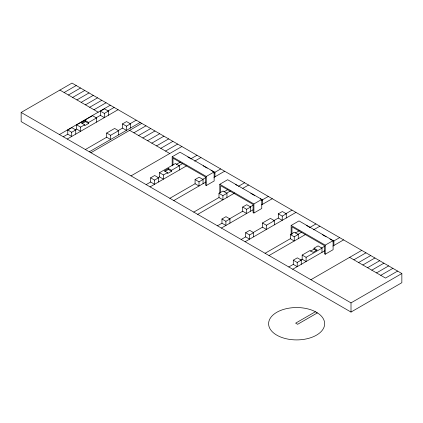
<?xml version="1.0" encoding="UTF-8"?>
<svg xmlns="http://www.w3.org/2000/svg" width="423" height="423" viewBox="0 0 423 423"><rect width="100%" height="100%" fill="white"/><g stroke="black" fill="none" stroke-linecap="round" stroke-linejoin="round"><path stroke-width="0.63" d="M21.15 112.444L71.995 83.088L401.85 273.528L401.85 282.701L351.005 312.058L21.15 121.618L21.15 112.444L351.005 302.884L401.85 273.528M64.127 92.526L76.23 85.536M68.41 94.995L80.513 88.005M72.645 97.443L84.748 90.453M76.923 99.913L89.031 92.923M81.158 102.361L93.266 95.371M85.441 104.83L97.544 97.84M89.676 107.278L101.784 100.288M93.959 109.747L106.062 102.757M59.453 134.562L110.297 105.205M63.286 136.772L67.78 134.181L67.78 129.988L71.815 127.656L75.749 129.93L75.749 134.123M96.481 117.959L88.661 122.474L88.661 123.405L84.626 125.737L84.626 124.801L80.592 127.133L80.592 131.326L76.658 129.052L76.658 124.859L92.542 115.691L96.481 117.959L96.481 122.152M95.915 117.938L100.415 115.342L100.415 111.143L104.449 108.817L108.383 111.085L108.383 115.283M88.661 122.474L85.536 120.666L81.502 122.998L84.626 124.801M82.004 123.638L85.536 121.602L88.661 123.405M75.045 129.988L76.658 129.052M107.865 111.038L114.131 107.421M67.78 129.988L71.714 132.256L75.749 129.93M100.415 111.143L104.349 113.417L108.383 111.085M67.225 139.045L118.065 109.689M85.383 149.531L106.691 137.221L106.691 133.028L114.638 128.444L118.572 130.718L118.572 134.911M118.012 130.691L122.506 128.095L122.506 123.902L126.54 121.57L130.474 123.844L130.474 128.037M129.961 123.791L136.227 120.174M106.691 133.028L110.63 135.302L118.572 130.718M122.506 123.902L126.44 126.17L130.474 123.844M89.316 151.799L140.161 122.443M90.903 152.719L141.747 123.363M133.88 132.796L145.988 125.811M138.612 135.529L150.72 128.539M142.847 137.977L154.955 130.987M147.579 140.706L159.688 133.721M151.82 143.154L163.923 136.164M156.552 145.887L168.655 138.897M160.788 148.336L172.896 141.345M165.52 151.064L177.628 144.074M131.019 175.878L181.864 146.522M172.177 165.858L172.177 156.774L180.05 152.232L214.144 171.918L214.144 181.002L206.276 185.544L205.472 185.078L205.472 176.925L172.986 158.17L172.986 165.07M146.152 184.613L150.641 182.022L150.641 177.829L154.675 175.497L158.614 177.771L158.614 181.964M179.341 165.8L171.526 170.316L171.526 171.246L167.492 173.573L167.492 172.642L163.452 174.974L163.452 179.167L159.519 176.893L159.519 172.7L175.408 163.532L179.341 165.8L179.341 169.993M171.526 170.316L168.396 168.507L164.362 170.839L167.492 172.642M176.359 164.378L180.293 162.104M164.864 171.479L168.396 169.438L171.526 171.246M157.906 177.829L159.519 176.893M178.781 165.774L182.715 163.505M190.731 158.879L196.996 155.257M150.641 177.829L154.575 180.098L158.614 177.771M150.086 186.887L186.649 165.774M194.665 161.147L200.93 157.53M169.861 198.302L195.077 183.741L195.077 179.548L199.117 177.216L203.051 179.489L203.051 183.682M172.177 156.774L206.276 176.46L214.144 171.918M202.485 179.463L205.858 177.517M214.435 172.563L220.7 168.946M195.077 179.548L199.011 181.816L203.051 179.489M213.943 173.197L214.953 172.616L214.953 176.809M173.795 200.571L205.858 182.059M213.943 177.39L224.639 171.22M219.796 193.348L219.796 184.264L227.664 179.722L261.763 199.407L261.763 208.491L253.895 213.039L253.086 212.568L253.086 204.415L220.6 185.66L220.6 192.56M193.766 212.103L218.987 197.541L218.987 193.348L223.021 191.022L226.955 193.29L226.955 197.483M223.973 191.868L227.907 189.599M226.395 193.269L230.329 190.995M238.345 186.369L244.61 182.752M218.987 193.348L222.921 195.622L226.955 193.29M197.7 214.376L234.828 192.941M242.85 188.309L248.544 185.02M217.475 225.792L221.964 223.201L221.964 219.003L226.004 216.676L229.938 218.945L229.938 223.138M229.34 218.94L242.696 211.23L242.696 207.037L246.731 204.706L250.665 206.979L250.665 211.172M219.796 184.264L253.895 203.949L261.763 199.407M250.104 206.953L252.912 205.329M262.054 200.053L268.319 196.436M221.964 219.003L225.898 221.277L229.938 218.945M242.696 207.037L246.63 209.311L250.665 206.979M261.562 200.687L262.567 200.105L262.567 204.298M221.409 228.06L252.912 209.877M261.562 204.88L272.253 198.71M241.184 239.481L245.673 236.885L245.673 232.692L249.707 230.361L253.641 232.634L253.641 236.827M253.044 232.629L262.493 227.172L262.493 222.979L270.44 218.395L274.374 220.669L274.374 224.862M273.808 220.642L278.308 218.046L278.308 213.853L282.342 211.521L286.276 213.795L286.276 217.988M285.758 213.742L292.029 210.125M245.673 232.692L249.607 234.966L253.641 232.634M262.493 222.979L266.427 225.253L274.374 220.669M278.308 213.853L282.241 216.121L286.276 213.795M245.118 241.75L295.963 212.394M291.14 234.538L291.14 225.454L299.008 220.912L333.107 240.597L333.107 249.681L325.239 254.228L324.43 253.763L324.43 245.604L291.944 226.85L291.944 234.379M265.089 253.282L290.31 238.72L290.31 234.527L294.345 232.201L298.278 234.469L298.278 238.662M295.317 233.057L299.251 230.789M297.718 234.442L301.652 232.174M309.668 227.548L315.933 223.926M290.31 234.527L294.244 236.801L298.278 234.469M269.023 255.555L305.586 234.442M313.602 229.816L319.867 226.199M288.798 266.971L293.287 264.375L293.287 260.182L297.327 257.856L301.261 260.124L301.261 264.317M321.988 252.351L321.988 248.158L306.099 257.327L306.099 261.525L302.165 259.251L302.165 255.058L309.985 250.543L313.11 252.351L317.144 250.019L314.019 248.216L314.019 249.147L310.487 251.188M314.019 248.216L318.054 245.885L321.988 248.158M291.14 225.454L325.239 245.139L333.107 240.597M300.552 260.182L302.165 259.251M321.427 248.132L324.801 246.186M333.377 241.232L339.643 237.615M293.287 260.182L297.226 262.456L301.261 260.124M332.885 241.866L333.89 241.284L333.89 245.477M292.732 269.24L324.801 250.728M332.885 246.059L343.576 239.889M310.889 279.725L361.734 250.368M353.866 259.807L365.974 252.817M358.598 262.54L370.707 255.55M362.834 264.983L374.942 257.993M367.566 267.717L379.674 260.727M371.806 270.165L383.91 263.175M376.539 272.893L388.642 265.903M315.394 311.751L295.64 323.156L297.623 324.298L317.377 312.898M380.774 275.341L392.882 268.351M397.615 271.085L385.506 278.075L349.631 257.358M187.875 156.981L191.244 158.926M203.151 165.8L207.185 168.132M211.019 170.342L214.953 172.616M235.489 184.47L237.176 185.443M250.765 193.29L254.799 195.622M260.319 198.81L262.567 200.105M306.252 225.327L310.186 227.595M329.956 239.011L333.89 241.284M322.59 234.765L326.122 236.801M59.886 90.078L98.194 112.195M129.644 130.353L169.755 153.512M100.415 115.342L104.349 117.61L104.349 113.417M122.506 128.095L126.44 130.369L126.44 126.17M278.308 218.046L282.241 220.314L282.241 216.121M314.019 249.147L316.626 250.654M195.077 183.741L199.011 186.009L199.011 181.816M218.987 197.541L222.921 199.815L222.921 195.622M242.696 211.23L246.63 213.504L246.63 209.311M290.31 238.72L294.244 240.994L294.244 236.801M106.691 137.221L110.63 139.495L110.63 135.302M262.493 227.172L266.427 229.446L266.427 225.253M76.658 124.859L80.592 127.133M159.519 172.7L163.452 174.974M302.165 255.058L306.099 257.327M67.78 134.181L71.714 136.449L71.714 132.256M150.641 182.022L154.575 184.291L154.575 180.098M221.964 223.201L225.898 225.47L225.898 221.277M245.673 236.885L249.607 239.159L249.607 234.966M293.287 264.375L297.226 266.649L297.226 262.456M351.005 302.884L351.005 312.058M325.239 245.139L325.239 254.228M253.895 203.949L253.895 213.039M206.276 176.46L206.276 185.544M168.396 168.507L168.396 169.438M85.536 120.666L85.536 121.602M316.452 312.285L313.697 310.889A28.029 16.18 0 0 0 269.271 320.227A28.029 16.18 0 0 0 302.699 339.526A28.029 16.18 0 0 0 318.868 313.877L316.452 312.285"/></g></svg>
